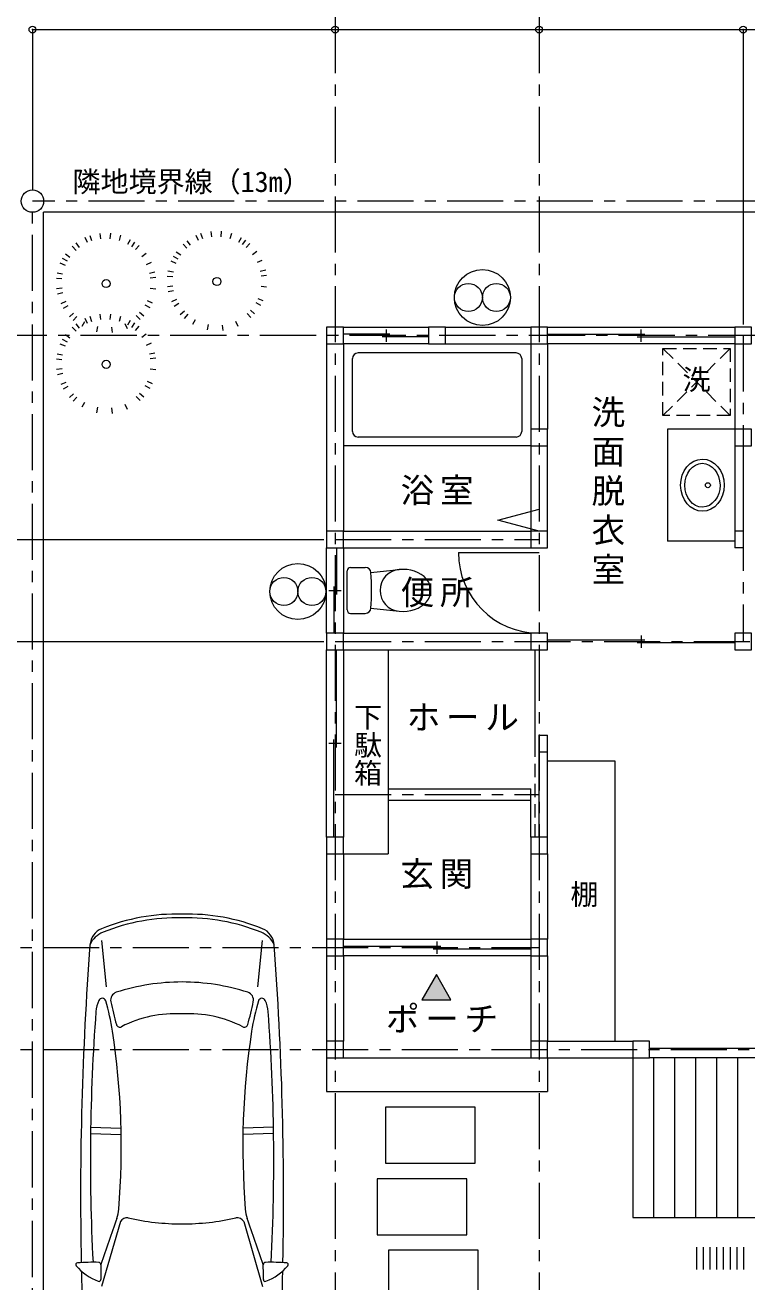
# Model space of a CAD drawing. Units: millimetres at full size, sheet at 1:100; details may follow other scales. Extents: x -28700 to 28700, y -20000 to 20000.
# Drawn here: x -21875 to -15436, y 2477 to 13690 of the extents above; entities that cross this region are included whole.
import ezdxf
from ezdxf.enums import TextEntityAlignment as Align

# ---------------------------------------------------------------- set-up
doc = ezdxf.new("R2010")
doc.units = ezdxf.units.MM
doc.header["$LTSCALE"] = 100
doc.header["$PDMODE"] = 32
doc.header["$PDSIZE"] = 60
doc.linetypes.add('CHAIN1', pattern=[8, 5, -1, 1, -1])
doc.linetypes.add('DASHED1', pattern=[1.8, 1.2, -0.6])
for name, color, linetype, lineweight in [('0-0_基準線', 4, 'CHAIN1', 5), ('0-1_柱', 3, 'Continuous', 18), ('0-2_開口部', 3, 'Continuous', 18), ('0-3_壁', 3, 'Continuous', 18), ('0-4_姿線', 4, 'Continuous', 5), ('0-6_敷地・外部', 4, 'Continuous', 5), ('0-7_寸法その他', 7, 'Continuous', 5)]:
    doc.layers.add(name, color=color, linetype=linetype, lineweight=lineweight)
doc.layers.add('0-5_室名', color=7, linetype='Continuous')
doc.styles.add('@ＭＳ ゴシック', font='')
doc.styles.add('ＭＳ ゴシック', font='')
doc.styles.get('@ＭＳ ゴシック').set_extended_font_data('@MS Gothic')
doc.styles.get('ＭＳ ゴシック').set_extended_font_data('MS Gothic')

msp = doc.modelspace()

# ---------------------------------------------------------------- linework, layer by layer
at = {"layer": '0-0_基準線'}
for p, q in [((-19110, 14560), (-19110, -2730)), ((-17290, 14560), (-17290, -2730)), ((-7280, 10920), (-24115, 10920)), ((-15470, 10920), (-15470, 8190)), ((-19110, 9100), (-17290, 9100)), ((-19110, 8190), (-10010, 8190)), ((-19110, 6825), (-17290, 6825)), ((-24115, 5460), (-17290, 5460)), ((-24115, 4550), (-7280, 4550))]:
    msp.add_line(p, q, dxfattribs=at)
at = {"layer": '0-1_柱'}
for points in [[(-19185, 10845), (-19035, 10845), (-19035, 10995), (-19185, 10995)], [(-18275, 10845), (-18125, 10845), (-18125, 10995), (-18275, 10995)], [(-17365, 10845), (-17215, 10845), (-17215, 10995), (-17365, 10995)], [(-15545, 10845), (-15395, 10845), (-15395, 10995), (-15545, 10995)], [(-17365, 9935), (-17215, 9935), (-17215, 10085), (-17365, 10085)], [(-15545, 9935), (-15395, 9935), (-15395, 10085), (-15545, 10085)], [(-19185, 9025), (-19035, 9025), (-19035, 9175), (-19185, 9175)], [(-17365, 9025), (-17215, 9025), (-17215, 9175), (-17365, 9175)], [(-19185, 8115), (-19035, 8115), (-19035, 8265), (-19185, 8265)], [(-17365, 8115), (-17215, 8115), (-17215, 8265), (-17365, 8265)], [(-15545, 8115), (-15395, 8115), (-15395, 8265), (-15545, 8265)], [(-19185, 6295), (-19035, 6295), (-19035, 6445), (-19185, 6445)], [(-17365, 6295), (-17215, 6295), (-17215, 6445), (-17365, 6445)], [(-19185, 5385), (-19035, 5385), (-19035, 5535), (-19185, 5535)], [(-17365, 5385), (-17215, 5385), (-17215, 5535), (-17365, 5535)], [(-19185, 4475), (-19035, 4475), (-19035, 4625), (-19185, 4625)], [(-17365, 4475), (-17215, 4475), (-17215, 4625), (-17365, 4625)], [(-16455, 4475), (-16305, 4475), (-16305, 4625), (-16455, 4625)]]:
    msp.add_lwpolyline(points, close=True, dxfattribs=at)
at = {"layer": '0-2_開口部', "color": 4, "lineweight": 5}
for p, q in [((-19035, 10995), (-18275, 10995)), ((-17215, 10995), (-15545, 10995)), ((-18275, 10845), (-19035, 10845)), ((-15545, 10845), (-17215, 10845)), ((-17365, 9935), (-17365, 9175)), ((-17215, 9175), (-17215, 9935)), ((-19185, 8265), (-19185, 9025)), ((-19035, 9025), (-19035, 8265)), ((-19185, 6445), (-19185, 8115)), ((-19035, 8115), (-19035, 6445)), ((-19035, 5535), (-17365, 5535)), ((-17365, 5385), (-19035, 5385)), ((-13725, 4475), (-16305, 4475))]:
    msp.add_line(p, q, dxfattribs=at)
at = {"layer": '0-2_開口部'}
for p, q in [((-18620, 10932), (-19035, 10932)), ((-18275, 10908), (-18690, 10908)), ((-18655, 10975), (-18655, 10865)), ((-17215, 10932), (-16345, 10932)), ((-16415, 10908), (-15545, 10908)), ((-16380, 10865), (-16380, 10975)), ((-15545, 9935), (-15545, 9025)), ((-15470, 9935), (-15470, 9025)), ((-15470, 9175), (-15545, 9175)), ((-19098, 9025), (-19098, 8610)), ((-18010, 8985), (-17290, 8985)), ((-15470, 9025), (-15545, 9025)), ((-19165, 8645), (-19055, 8645)), ((-19122, 8680), (-19122, 8265)), ((-16345, 8202), (-17215, 8202)), ((-16380, 8245), (-16380, 8135)), ((-19098, 7245), (-19098, 8115)), ((-17327.5, 8115), (-17327.5, 7280)), ((-15545, 8178), (-16415, 8178)), ((-19122, 6445), (-19122, 7315)), ((-17290, 7355), (-17215, 7355)), ((-17290, 6445), (-17290, 7355)), ((-17215, 6445), (-17215, 7355)), ((-19055, 7280), (-19165, 7280)), ((-17290, 7205), (-17215, 7205)), ((-18200, 5405), (-18200, 5515)), ((-19035, 5472), (-18165, 5472)), ((-18235, 5448), (-17365, 5448)), ((-16305, 4562), (-14980, 4562))]:
    msp.add_line(p, q, dxfattribs=at)
at = {"layer": '0-2_開口部', "color": 4, "linetype": 'DASHED1', "lineweight": 5}
msp.add_line((-17327.5, 7280), (-17327.5, 6445), dxfattribs=at)
at = {"layer": '0-2_開口部'}
msp.add_lwpolyline([(-17290, 9175), (-17657.1, 9273.4), (-17290, 9371.7)], dxfattribs=at)
at = {"layer": '0-2_開口部', "color": 4, "lineweight": 5}
msp.add_arc((-17290, 8985), 720, 180, 270, dxfattribs=at)
at = {"layer": '0-3_壁'}
for p, q in [((-18125, 10995), (-17365, 10995)), ((-19185, 10845), (-19185, 9175)), ((-19035, 10845), (-19035, 9175)), ((-18125, 10845), (-17365, 10845)), ((-17365, 10845), (-17365, 10085)), ((-17215, 10845), (-17215, 10085)), ((-15545, 10845), (-15545, 10085)), ((-19185, 10602.3), (-19185, 10578)), ((-19035, 10602.3), (-19035, 10578)), ((-19035, 9175), (-17365, 9175)), ((-19035, 9025), (-17365, 9025)), ((-19035, 8265), (-17365, 8265)), ((-19035, 8115), (-17365, 8115)), ((-19185, 6295), (-19185, 5535)), ((-19035, 6295), (-19035, 5535)), ((-17365, 6295), (-17365, 5535)), ((-17215, 6295), (-17215, 5535)), ((-19185, 5385), (-19185, 4625)), ((-19035, 5385), (-19035, 4625)), ((-17365, 5385), (-17365, 4625)), ((-17215, 5385), (-17215, 4625)), ((-17215, 4625), (-16455, 4625)), ((-17215, 4475), (-16455, 4475))]:
    msp.add_line(p, q, dxfattribs=at)
at = {"layer": '0-4_姿線'}
for p, q in [((-17495, 10765), (-18905, 10765)), ((-18955, 10065), (-18955, 10715)), ((-17445, 10715), (-17445, 10065)), ((-17495, 10015), (-18905, 10015)), ((-16145, 10085), (-16145, 9085)), ((-15545, 10085), (-16145, 10085)), ((-17365, 9935), (-19035, 9935)), ((-15545, 9085), (-16145, 9085)), ((-19001.5, 8471.5), (-19001.5, 8821.5)), ((-18971.5, 8851.5), (-18840.2, 8851.5)), ((-18790.4, 8805.5), (-18539.3, 8832.2)), ((-18971.5, 8441.5), (-18840.2, 8441.5)), ((-18790.4, 8487.5), (-18539.3, 8460.9)), ((-18635, 8115), (-18635, 6295)), ((-18635, 6875), (-17365, 6875)), ((-17365, 6445), (-17365, 6875)), ((-18635, 6775), (-17365, 6775)), ((-19035, 6295), (-18635, 6295)), ((-19035, 4475), (-17365, 4475)), ((-17215, 4475), (-17215, 4175)), ((-16268, 4475), (-16268, 3050)), ((-16081, 4475), (-16081, 3050)), ((-15894, 4475), (-15894, 3050)), ((-15707, 4475), (-15707, 3050)), ((-15520, 4475), (-15520, 3050))]:
    msp.add_line(p, q, dxfattribs=at)
at = {"layer": '0-4_姿線', "linetype": 'DASHED1'}
for p, q in [((-16184.7, 10806), (-15584.7, 10806)), ((-16184.7, 10206), (-16184.7, 10806)), ((-15584.7, 10206), (-16184.7, 10806)), ((-15584.7, 10806), (-15584.7, 10206))]:
    msp.add_line(p, q, dxfattribs=at)
msp.add_lwpolyline([(-15584.7, 10206), (-16184.7, 10206), (-15584.7, 10806)], dxfattribs=at)
at = {"layer": '0-4_姿線'}
for points in [[(-17215, 7125), (-16615, 7125), (-16615, 4625)], [(-19185, 4475), (-19185, 4175), (-17215, 4175)], [(-16455, 4475), (-16455, 3050), (-10845, 3050)]]:
    msp.add_lwpolyline(points, dxfattribs=at)
for centre, radius in [((-17795.6, 11259.8), 250), ((-17920.6, 11259.8), 125), ((-17670.6, 11259.8), 125), ((-15783.9, 9584.9), 22.2), ((-19441.7, 8636.6), 250), ((-19566.7, 8636.6), 125), ((-19316.7, 8636.6), 125)]:
    msp.add_circle(centre, radius, dxfattribs=at)
for centre, radius, start, end in [((-18905, 10715), 50, 90, 180), ((-17495, 10715), 50, 0, 90), ((-18905, 10065), 50, 180, 270), ((-17495, 10065), 50, 270, 0), ((-18971.5, 8821.5), 30, 90, 180), ((-18840.2, 8801.5), 50, 4.58408, 90), ((-20773.4, 8646.5), 1989.4, 355.41591, 4.58408), ((-18522.2, 8646.5), 186.4, 95.269, 264.73099), ((-18971.5, 8471.5), 30, 180, 270), ((-18840.2, 8491.5), 50, 270, 355.41591)]:
    msp.add_arc(centre, radius, start, end, dxfattribs=at)
for major_axis, ratio in [((-1, 232.5), 0.8356), ((-0.8, 195.3), 0.8043)]:
    msp.add_ellipse((-15832.8, 9584.9), major_axis=major_axis, ratio=ratio, dxfattribs=at)
msp.add_ellipse((-18504.3, 8646.5), major_axis=(250, 0), ratio=0.75, start_param=4.5717762, end_param=7.9945941, dxfattribs=at)
at = {"layer": '0-6_敷地・外部', "color": 3, "linetype": 'CHAIN1', "lineweight": 18}
for p in [(-21810, 120), (-8810, 12120)]:
    msp.add_line(p, (-21810, 12120), dxfattribs=at)
at = {"layer": '0-6_敷地・外部'}
for p, q in [((-21710, 120), (-21710, 12020)), ((-8910, 12020), (-21710, 12020)), ((-21318.1, 11749.2), (-21338.6, 11793.8)), ((-21279.5, 11764.6), (-21295.3, 11811.1)), ((-21198.7, 11782.9), (-21204.5, 11831.6)), ((-21115.8, 11784), (-21111.3, 11832.9)), ((-21034.5, 11767.8), (-21020, 11814.7)), ((-20958.4, 11735.1), (-20934.4, 11777.9)), ((-20329.5, 11767.7), (-20350.1, 11812.3)), ((-20291, 11783.1), (-20306.7, 11829.6)), ((-20210.1, 11801.4), (-20215.9, 11850.1)), ((-20127.3, 11802.5), (-20122.8, 11851.3)), ((-20046, 11786.3), (-20031.4, 11833.2)), ((-19969.8, 11753.6), (-19945.9, 11796.4)), ((-21421.2, 11680.3), (-21454.5, 11716.4)), ((-21389.3, 11706.8), (-21418.7, 11746.2)), ((-20923.3, 11713), (-20895, 11753.1)), ((-20890.7, 11687.3), (-20858.3, 11724.2)), ((-20487.3, 11636.5), (-20527.4, 11664.8)), ((-20432.6, 11698.8), (-20465.9, 11734.8)), ((-20400.7, 11725.3), (-20430.1, 11764.6)), ((-19934.7, 11731.4), (-19906.4, 11771.5)), ((-19902.2, 11705.8), (-19869.8, 11742.7)), ((-19845.9, 11644.9), (-19806.6, 11674.3)), ((-21516.3, 11545.7), (-21561.4, 11565.1)), ((-21498, 11582.9), (-21540.8, 11606.9)), ((-21475.8, 11618), (-21515.9, 11646.3)), ((-20834.4, 11626.4), (-20795.1, 11655.8)), ((-20792.1, 11555.2), (-20747.5, 11575.8)), ((-20527.8, 11564.2), (-20572.9, 11583.5)), ((-20509.4, 11601.4), (-20552.2, 11625.4)), ((-19803.5, 11573.7), (-19758.9, 11594.2)), ((-21540.9, 11466.5), (-21589, 11476.1)), ((-20765.4, 11476.7), (-20717.6, 11487.6)), ((-20758.4, 11435.8), (-20709.7, 11441.6)), ((-20558.3, 11444), (-20607.2, 11448.4)), ((-20552.3, 11485), (-20600.5, 11494.6)), ((-19776.9, 11495.2), (-19729, 11506)), ((-19769.8, 11454.3), (-19721.1, 11460.1)), ((-21546.8, 11425.5), (-21595.7, 11430)), ((-21545.8, 11342.6), (-21594.5, 11336.8)), ((-20758.4, 11342.6), (-20709.7, 11336.8)), ((-20557.2, 11361.1), (-20605.9, 11355.3)), ((-19769.8, 11361.1), (-19721.1, 11355.3)), ((-21538.7, 11301.7), (-21586.6, 11290.9)), ((-21512.1, 11223.2), (-21556.7, 11202.7)), ((-20787.8, 11232.7), (-20742.7, 11213.4)), ((-20550.2, 11320.2), (-20598, 11309.4)), ((-20523.5, 11241.7), (-20568.1, 11221.2)), ((-19817.6, 11214), (-19774.8, 11190)), ((-19799.3, 11251.2), (-19754.2, 11231.9)), ((-21492.8, 11186.5), (-21534.9, 11161.4)), ((-21443.2, 11120.1), (-21479.2, 11086.8)), ((-21198.7, 11062.3), (-21204.5, 11111)), ((-21115.8, 11063.4), (-21111.3, 11112.2)), ((-20854, 11127.8), (-20817.1, 11095.5)), ((-20806.2, 11195.5), (-20763.4, 11171.6)), ((-20504.2, 11205), (-20546.4, 11179.9)), ((-20454.6, 11138.6), (-20490.7, 11105.3)), ((-20424.9, 11109.6), (-20457.2, 11072.7)), ((-19894.4, 11116.6), (-19861.1, 11080.6)), ((-19865.5, 11146.3), (-19828.6, 11114)), ((-21421.2, 10959.7), (-21454.5, 10995.7)), ((-21413.4, 11091.2), (-21445.8, 11054.3)), ((-21389.3, 10986.2), (-21418.7, 11025.5)), ((-21345.8, 11043.3), (-21369.7, 11000.5)), ((-21318.1, 11028.6), (-21338.6, 11073.2)), ((-21279.5, 11044), (-21295.3, 11090.4)), ((-21229.4, 11000.4), (-21239, 10952.3)), ((-21105.5, 10995.5), (-21099.7, 10946.8)), ((-21034.5, 11047.2), (-21020, 11094.1)), ((-20986.1, 11029.2), (-20965.5, 10984.6)), ((-20958.4, 11014.5), (-20934.4, 11057.3)), ((-20923.3, 10992.3), (-20895, 11032.4)), ((-20890.7, 10966.7), (-20858.3, 11003.6)), ((-20883, 11098.1), (-20849.6, 11062.1)), ((-20357.2, 11061.8), (-20381.2, 11019)), ((-20240.8, 11018.9), (-20250.4, 10970.7)), ((-20116.9, 11014), (-20111.1, 10965.3)), ((-19997.5, 11047.7), (-19977, 11003.1)), ((-21498, 10862.3), (-21540.8, 10886.3)), ((-21475.8, 10897.4), (-21515.9, 10925.7)), ((-20834.4, 10905.8), (-20795.1, 10935.2)), ((-21516.3, 10825.1), (-21561.4, 10844.4)), ((-20792.1, 10834.6), (-20747.5, 10855.1)), ((-20765.4, 10756.1), (-20717.6, 10766.9)), ((-21546.8, 10704.8), (-21595.7, 10709.3)), ((-21540.9, 10745.9), (-21589, 10755.5)), ((-20758.4, 10715.2), (-20709.7, 10721)), ((-21545.8, 10622), (-21594.5, 10616.2)), ((-21538.7, 10581.1), (-21586.6, 10570.2)), ((-20758.4, 10622), (-20709.7, 10616.2)), ((-21512.1, 10502.6), (-21556.7, 10482.1)), ((-21492.8, 10465.9), (-21534.9, 10440.8)), ((-20806.2, 10474.9), (-20763.4, 10450.9)), ((-20787.8, 10512.1), (-20742.7, 10492.7)), ((-21443.2, 10399.5), (-21479.2, 10366.2)), ((-21413.4, 10370.5), (-21445.8, 10333.6)), ((-21345.8, 10322.7), (-21369.7, 10279.9)), ((-20883, 10377.5), (-20849.6, 10341.5)), ((-20854, 10407.2), (-20817.1, 10374.9)), ((-21229.4, 10279.8), (-21239, 10231.6)), ((-21105.5, 10274.9), (-21099.7, 10226.2)), ((-20986.1, 10308.6), (-20965.5, 10264)), ((-21150.2, 5109.1), (-21191.6, 5523.4)), ((-19799.8, 5109.1), (-19758.4, 5523.4)), ((-18205.9, 5219.4), (-18335.8, 4994.4)), ((-18076, 4994.4), (-18205.9, 5219.4)), ((-18335.8, 4994.4), (-18076, 4994.4)), ((-21290.7, 3856.6), (-21019, 3848.6)), ((-19659.3, 3856.6), (-19931, 3848.6)), ((-21291.5, 3801), (-21017.8, 3792.9)), ((-19658.5, 3801), (-19932.2, 3792.9)), ((-21024.7, 3014.6), (-21193.2, 2434.1)), ((-19925.3, 3014.6), (-19756.8, 2434.1)), ((-15886.4, 2787.2), (-15886.4, 2587.2)), ((-15826.4, 2787.2), (-15826.4, 2587.2)), ((-15766.4, 2787.2), (-15766.4, 2587.2)), ((-15706.4, 2787.2), (-15706.4, 2587.2)), ((-15646.4, 2787.2), (-15646.4, 2587.2)), ((-15586.4, 2787.2), (-15586.4, 2587.2)), ((-15526.4, 2787.2), (-15526.4, 2587.2)), ((-15466.4, 2787.2), (-15466.4, 2587.2))]:
    msp.add_line(p, q, dxfattribs=at)
for points in [[(-17860.3, 3536.3), (-17860.3, 4036.3), (-18660.3, 4036.3), (-18660.3, 3536.3)], [(-17933.9, 2896.2), (-17933.9, 3396.2), (-18733.9, 3396.2), (-18733.9, 2896.2)], [(-17832.6, 2260.7), (-17832.6, 2760.7), (-18632.6, 2760.7), (-18632.6, 2260.7)]]:
    msp.add_lwpolyline(points, close=True, dxfattribs=at)
at = {"layer": '0-6_敷地・外部', "color": 3, "lineweight": 18}
msp.add_circle((-21810, 12120), 100, dxfattribs=at)
at = {"layer": '0-6_敷地・外部'}
for centre in [(-20164.1, 11402.5), (-21152.6, 11384), (-21152.6, 10663.4)]:
    msp.add_circle(centre, 36.1, dxfattribs=at)
for centre, radius, start, end in [((-20520.8, 3962.2), 1796.1, 88.53978, 111.96179), ((-20520.8, 3962.2), 1762.1, 88.53978, 111.96179), ((-20429.2, 3962.2), 1796.1, 68.03821, 91.46022), ((-20429.2, 3962.2), 1762.1, 68.03821, 91.46022), ((-21129.9, 5472.8), 167.3, 111.96179, 175.73268), ((-19820.1, 5472.8), 167.3, 4.26732, 68.03821), ((-21097.7, 5392.9), 219.5, 111.96179, 155.10661), ((-19852.3, 5392.9), 219.5, 24.89339, 68.03821), ((8789.4, 3240.3), 30169.8, 175.73268, 181.12461), ((-49739.4, 3240.3), 30169.8, 358.87539, 4.26732), ((-21039.3, 4991), 72.8, 107.79204, 191.38279), ((-20475, 3232.7), 1919.5, 90, 107.79204), ((-20475, 3232.7), 1919.5, 72.20796, 90), ((-19910.7, 4991), 72.8, 348.61721, 72.20796), ((-20955.7, 4866.5), 288.4, 155.07273, 175.68552), ((-21187.7, 4974.4), 32.6, 16.75604, 155.07273), ((-23035.8, 4417.9), 1962.7, 8.69267, 16.75604), ((-18502.3, 5501.8), 2660.7, 191.38279, 195.90304), ((-22447.7, 5501.8), 2660.7, 344.09696, 348.61721), ((-17914.2, 4417.9), 1962.7, 163.24396, 171.30733), ((-19762.3, 4974.4), 32.6, 24.92727, 163.24396), ((-19994.3, 4866.5), 288.4, 4.31448, 24.92727), ((-3697.9, 3564.5), 17595.3, 175.68552, 182.97526), ((-20536.7, 3825.6), 1043.9, 86.61004, 117.32048), ((-20413.3, 3825.6), 1043.9, 62.67952, 93.38996), ((-37252.1, 3564.5), 17595.3, 357.02474, 4.31448), ((-27874.1, 3678.2), 6857.2, 355.37581, 8.69267), ((-21030.5, 4781.4), 31.9, 195.90304, 297.32048), ((-19919.5, 4781.4), 31.9, 242.67952, 344.09696), ((-13075.9, 3678.2), 6857.2, 171.30733, 184.62419), ((291768.4, -105607.4), 331156, 160.84688, 160.92208), ((-21371.5, 3152.3), 333.4, 340.84688, 355.37581), ((-20968.4, 2985.8), 63.2, 77.236, 152.86005), ((-20475, 5164), 2170.3, 257.236, 270), ((-20475, 5164), 2170.3, 270, 282.764), ((-19981.6, 2985.8), 63.2, 27.13995, 102.764), ((-19578.5, 3152.3), 333.4, 184.62419, 199.15312), ((-332718.4, -105607.4), 331156, 19.07792, 19.15312), ((-21407.2, 2630.2), 15.7, 94.66844, 220.57129), ((-21048.5, 2937.3), 487.9, 220.57129, 249.10029), ((-21273.9, 998.1), 1653.2, 88.08123, 94.66844), ((-21219.2, 2629.9), 20.4, 357.67658, 88.08123), ((-18780.4, 2531), 2420.4, 177.67658, 180.8074), ((-19730.8, 2629.9), 20.4, 91.91877, 182.32342), ((-22169.6, 2531), 2420.4, 359.1926, 2.32342), ((-19676.1, 998.1), 1653.2, 85.33156, 91.91877), ((-19901.5, 2937.3), 487.9, 290.89971, 319.42871), ((-19542.8, 2630.2), 15.7, 319.42871, 85.33156), ((8789.4, 3240.3), 30169.8, 181.26749, 183.42937), ((-21216.8, 2496.6), 16.2, 249.10029, 0.8074), ((-19733.2, 2496.6), 16.2, 179.1926, 290.89971), ((-49739.4, 3240.3), 30169.8, 356.57063, 358.73251)]:
    msp.add_arc(centre, radius, start, end, dxfattribs=at)
msp.add_solid([(-18205.9, 5219.4), (-18335.8, 4994.4), (-18076, 4994.4)], dxfattribs=at)
at = {"layer": '0-7_寸法その他', "color": 4}
for p, q in [((-21810, 13650), (-21810, 12220)), ((-21810, 13650), (-19110, 13650)), ((-19110, 13650), (-17290, 13650)), ((-17290, 13650), (-15470, 13650)), ((-15470, 13650), (-15470, 11020)), ((-15470, 13650), (-13650, 13650)), ((-22750, 9100), (-19210, 9100)), ((-22750, 8190), (-19210, 8190))]:
    msp.add_line(p, q, dxfattribs=at)
at = {"layer": '0-7_寸法その他'}
for p in [(-21810, 13650), (-19110, 13650), (-17290, 13650), (-15470, 13650)]:
    msp.add_point(p, dxfattribs=at)

# ---------------------------------------------------------------- texts
at = {"layer": '0-4_姿線', "style": 'ＭＳ ゴシック'}
msp.add_text('洗', height=183.3, dxfattribs=at).set_placement((-16009.7, 10381), align=Align.BOTTOM_LEFT)
at = {"layer": '0-5_室名', "color": 4, "style": '@ＭＳ ゴシック'}
for s, p in [('下駄箱', (-18965.9, 7643.7)), ('棚', (-17034.5, 6062.2))]:
    msp.add_text(s, height=183.3, rotation=270, dxfattribs=at).set_placement(p, align=Align.BOTTOM_LEFT)
at = {"layer": '0-5_室名', "insert": (-16812.5, 10390), "char_height": 219.9, "attachment_point": 7, "rotation": 270, "style": '@ＭＳ ゴシック'}
msp.add_mtext('\\T1.17;洗面脱衣室', dxfattribs=at)
at = {"layer": '0-5_室名', "char_height": 219.9, "attachment_point": 7, "style": 'ＭＳ ゴシック'}
for s, insert in [('\\T1.17;浴室', (-18525, 9405)), ('\\T1.17;便所', (-18525, 8495)), ('\\T1.17;ホール', (-18471.5, 7396.1)), ('\\T1.17;玄関', (-18528.6, 5980.8)), ('\\T1.17;ポーチ', (-18656.8, 4701.2))]:
    msp.add_mtext(s, dxfattribs=dict(at, insert=insert))
at = {"layer": '0-6_敷地・外部', "style": 'ＭＳ ゴシック'}
msp.add_text('隣地境界線（13m）', height=183.3, dxfattribs=at).set_placement((-21452.2, 12146.1), align=Align.BOTTOM_LEFT)

doc.saveas('drawing.dxf')
